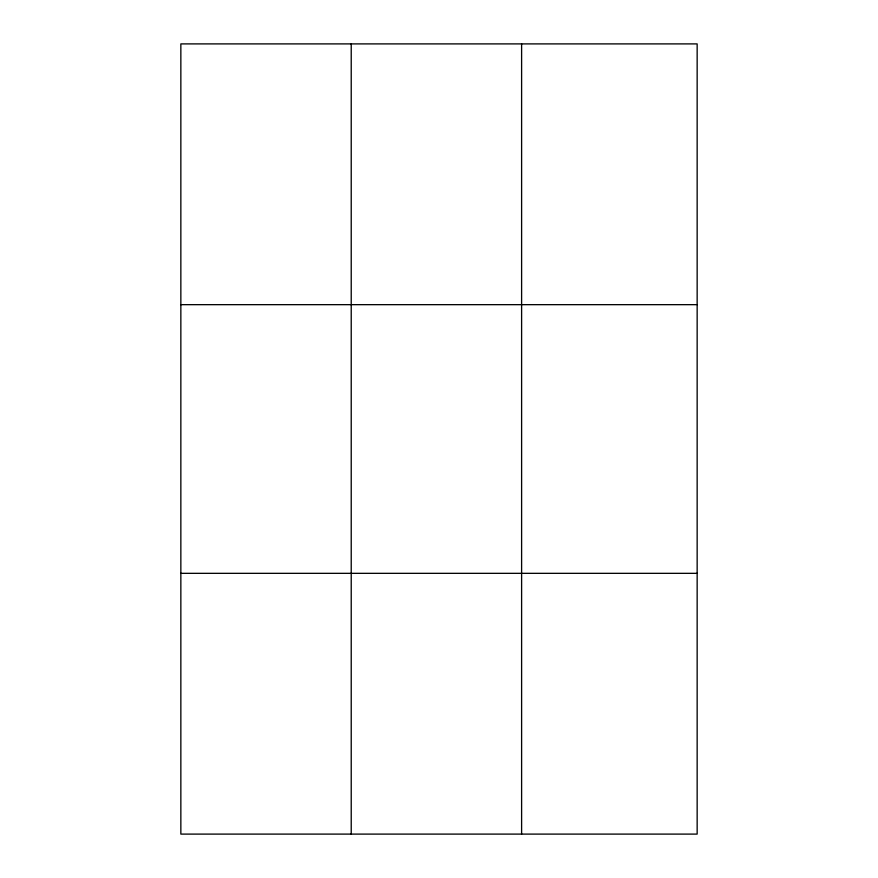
<?xml version="1.0" encoding="UTF-8"?>
<svg xmlns="http://www.w3.org/2000/svg" width="878" height="878" viewBox="0 0 878 878"><rect width="100%" height="100%" fill="white"/><g stroke="black" fill="none" stroke-linecap="round" stroke-linejoin="round"><path stroke-width="1.32" d="M351.222 43.9L351.222 834.1M521.609 43.9L521.609 834.1M697.154 304.666L697.154 43.9L180.846 43.9L180.846 834.1L697.154 834.1L697.154 304.666L180.846 304.666M180.846 573.334L697.154 573.334"/></g></svg>
